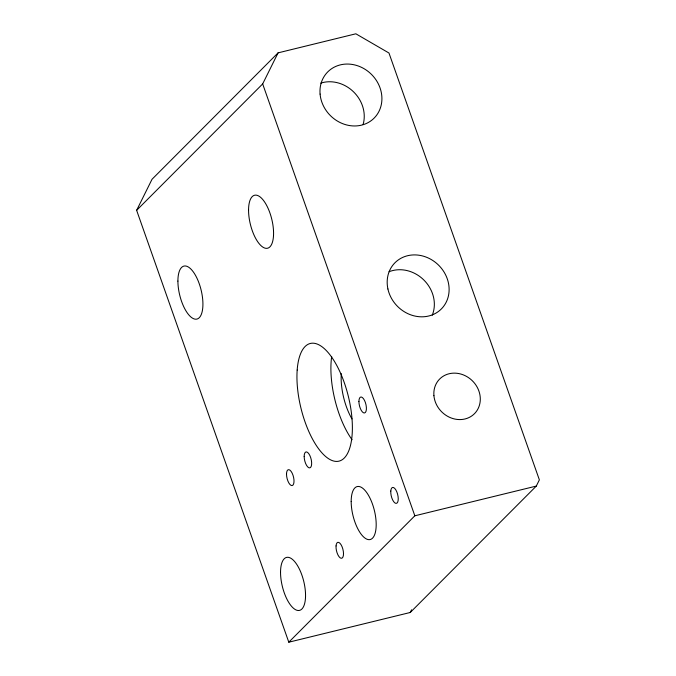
<?xml version="1.0" encoding="UTF-8"?>
<svg xmlns="http://www.w3.org/2000/svg" width="676" height="676" viewBox="0 0 676 676"><rect width="100%" height="100%" fill="white"/><g stroke="black" fill="none" stroke-linecap="round" stroke-linejoin="round"><path stroke-width="1.01" d="M136.628 210.321L152.032 179.267L278.073 52.863L355.863 33.8L388.97 53.015L539.372 479.875L536.288 486.086L410.256 612.481L288.796 642.2L136.628 210.321L262.668 83.917L278.073 52.863M410.256 612.481L411.574 609.82M288.796 642.2L414.836 515.796L536.288 486.086M262.668 83.917L414.836 515.796M389.055 271.735A32.735 29.093 44.9 0 1 424.038 280.194A32.735 29.093 44.9 0 1 432.251 315.202M352.069 439.746A60.57 24.42 76.3 0 1 331.679 356.548M351.951 418.917A38.194 15.396 76.3 0 1 341.287 373.659M320.796 83.106A32.735 29.093 44.9 0 1 353.565 91.852A32.735 29.093 44.9 0 1 363.113 124.477M433.924 395.671A24.556 21.818 44.9 0 0 470.403 416.813A24.556 21.818 44.9 0 0 466.871 376.6A24.556 21.818 44.9 0 0 433.924 395.671M387.914 288.99A32.735 29.093 44.9 0 0 439.087 310.977A32.735 29.093 44.9 0 0 427.443 257.624A32.735 29.093 44.9 0 0 387.914 288.99M297.178 370.051A60.57 24.42 76.3 0 0 335.321 461.345A60.57 24.42 76.3 0 0 341.557 375.543A60.57 24.42 76.3 0 0 297.178 370.051M336.048 545.946A8.188 3.295 76.3 0 0 341.203 558.283A8.188 3.295 76.3 0 0 342.048 546.69A8.188 3.295 76.3 0 0 336.048 545.946M390.796 491.046A8.188 3.295 76.3 0 0 395.95 503.383A8.188 3.295 76.3 0 0 396.787 491.79A8.188 3.295 76.3 0 0 390.796 491.046M304.175 456.452A8.188 3.295 76.3 0 0 309.802 467.868A8.188 3.295 76.3 0 0 309.794 455.387A8.188 3.295 76.3 0 0 304.175 456.452M358.922 401.552A8.188 3.295 76.3 0 0 364.55 412.96A8.188 3.295 76.3 0 0 364.541 400.479A8.188 3.295 76.3 0 0 358.922 401.552M286.514 474.163A8.188 3.304 76.2 0 0 292.142 485.579A8.188 3.304 76.2 0 0 292.133 473.099A8.188 3.304 76.2 0 0 286.514 474.163M177.906 281.089A27.285 11.002 76.2 0 0 196.665 319.131A27.285 11.002 76.2 0 0 196.648 277.532A27.285 11.002 76.2 0 0 177.906 281.089M248.557 210.244A27.285 11.002 76.2 0 0 267.316 248.286A27.285 11.002 76.2 0 0 267.299 206.687A27.285 11.002 76.2 0 0 248.557 210.244M280.54 572.395A27.285 11.002 76.2 0 0 299.299 610.436A27.285 11.002 76.2 0 0 299.274 568.837A27.285 11.002 76.2 0 0 280.54 572.395M351.182 501.55A27.285 11.002 76.2 0 0 369.941 539.592A27.285 11.002 76.2 0 0 369.916 497.992A27.285 11.002 76.2 0 0 351.182 501.55M320.086 94.082A32.735 29.093 44.9 0 0 368.724 122.271A32.735 29.093 44.9 0 0 364.009 68.665A32.735 29.093 44.9 0 0 320.086 94.082"/></g></svg>
